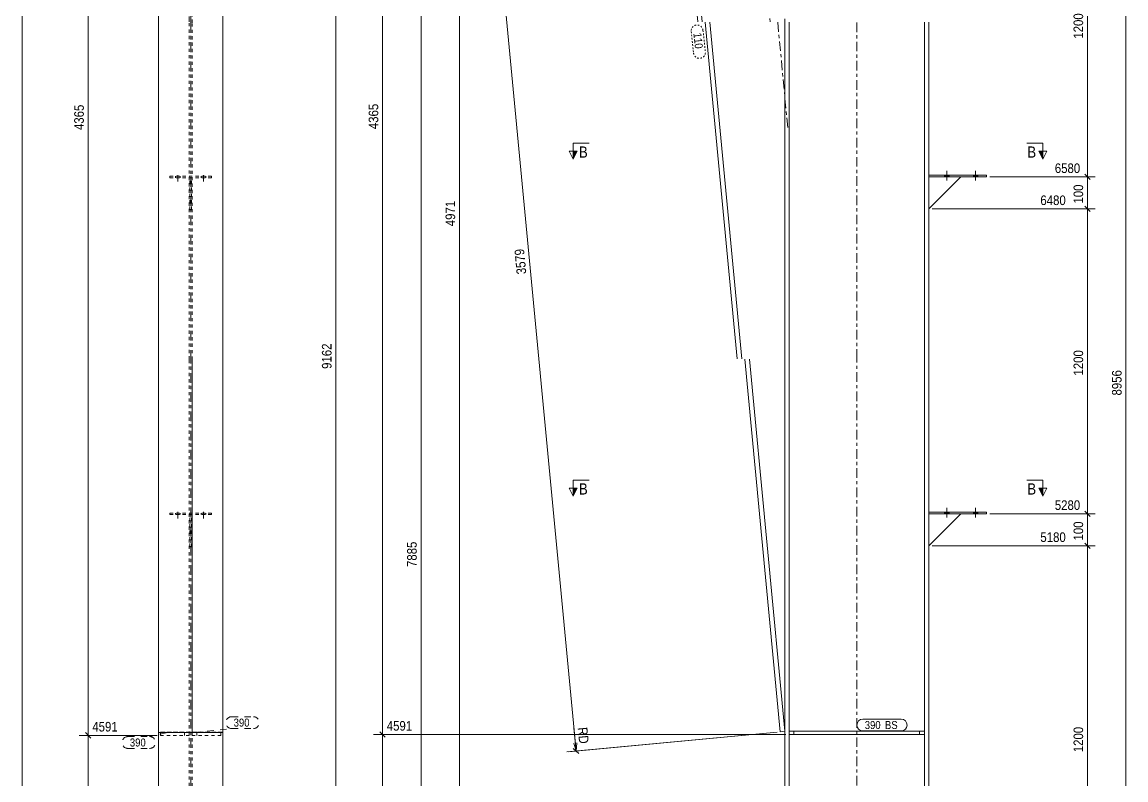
# Model space of a CAD drawing. Header units: millimetres. Extents: x 2 to 579, y 1 to 825.
# Drawn here: x 5 to 349.5, y 295.7 to 532.3 of the extents above; entities that cross this region are included whole.
import ezdxf

# ---------------------------------------------------------------- set-up
doc = ezdxf.new("R2010")
doc.units = ezdxf.units.MM
for name, pattern in [('XKITLINE00', [0]), ('XKITLINE01', [4, 1, -1, 1, -1]), ('XKITLINE02', [4, 2, -2]), ('XKITLINE03', [6, 3, -1, 1, -1]), ('XKITLINE04', [3, 0.5, -0.5, 0.5, -0.5, 0.5, -0.5])]:
    doc.linetypes.add(name, pattern=pattern)
for name, color, linetype, lineweight in [('Bolt', 3, 'Continuous', 0), ('Dimensions', 7, 'Continuous', 0), ('DrawingSheet', 5, 'Continuous', 0), ('Part', 2, 'Continuous', 0), ('PartMark', 7, 'Continuous', 0), ('Section', 6, 'Continuous', 0)]:
    doc.layers.add(name, color=color, linetype=linetype, lineweight=lineweight)
doc.styles.add('ARIAL', font='ARIAL.TTF')

# ---------------------------------------------------------------- blocks, each defined once
blk = doc.blocks.new('*A8')
at = {"layer": 'Bolt'}
for points in [[(294.32, 379.33), (294.32, 378.83), (292.92, 378.83), (292.92, 379.33)], [(294.32, 379.33), (294.32, 378.83), (292.92, 378.83), (292.92, 379.33)], [(303.32, 379.33), (303.32, 378.83), (301.92, 378.83), (301.92, 379.33)], [(303.32, 379.33), (303.32, 378.83), (301.92, 378.83), (301.92, 379.33)]]:
    blk.add_hatch(color=3, dxfattribs=at).paths.add_polyline_path(points, flags=17)
at = {"layer": 'Bolt', "color": 3, "linetype": 'XKITLINE00', "lineweight": 0}
for p, q in [((292.92, 378.83), (292.92, 379.33)), ((292.92, 378.83), (292.92, 379.33)), ((293.62, 377.67), (293.62, 380.67)), ((293.62, 377.67), (293.62, 380.67)), ((294.32, 378.83), (294.32, 379.33)), ((294.32, 378.83), (294.32, 379.33)), ((301.92, 378.83), (301.92, 379.33)), ((301.92, 378.83), (301.92, 379.33)), ((302.62, 377.67), (302.62, 380.67)), ((302.62, 377.67), (302.62, 380.67)), ((303.32, 378.83), (303.32, 379.33)), ((303.32, 378.83), (303.32, 379.33))]:
    blk.add_line(p, q, dxfattribs=at)
blk = doc.blocks.new('*A12')
at = {"layer": 'Bolt'}
for points in [[(294.32, 484.51), (294.32, 484.01), (292.92, 484.01), (292.92, 484.51)], [(294.32, 484.51), (294.32, 484.01), (292.92, 484.01), (292.92, 484.51)], [(303.32, 484.51), (303.32, 484.01), (301.92, 484.01), (301.92, 484.51)], [(303.32, 484.51), (303.32, 484.01), (301.92, 484.01), (301.92, 484.51)]]:
    blk.add_hatch(color=3, dxfattribs=at).paths.add_polyline_path(points, flags=17)
at = {"layer": 'Bolt', "color": 3, "linetype": 'XKITLINE00', "lineweight": 0}
for p, q in [((293.62, 482.85), (293.62, 485.85)), ((293.62, 482.85), (293.62, 485.85)), ((302.62, 482.85), (302.62, 485.85)), ((302.62, 482.85), (302.62, 485.85)), ((292.92, 484.01), (292.92, 484.51)), ((292.92, 484.01), (292.92, 484.51)), ((294.32, 484.01), (294.32, 484.51)), ((294.32, 484.01), (294.32, 484.51)), ((301.92, 484.01), (301.92, 484.51)), ((301.92, 484.01), (301.92, 484.51)), ((303.32, 484.01), (303.32, 484.51)), ((303.32, 484.01), (303.32, 484.51))]:
    blk.add_line(p, q, dxfattribs=at)
blk = doc.blocks.new('*A19')
at = {"layer": 'Part', "color": 2, "linetype": 'XKITLINE00', "lineweight": 0}
for p, q in [((243.02, 532.29), (243.02, 427.21)), ((244.42, 532.29), (244.42, 427.21)), ((286.62, 427.21), (286.62, 532.29)), ((288.02, 427.21), (288.02, 532.29)), ((243.02, 427.11), (243.02, 192.03)), ((244.42, 427.11), (244.42, 192.03)), ((286.62, 192.03), (286.62, 427.11)), ((288.02, 192.03), (288.02, 427.11))]:
    blk.add_line(p, q, dxfattribs=at)
at = {"layer": 'Part', "color": 7, "linetype": 'XKITLINE03', "lineweight": 0}
for p, q in [((265.52, 427.21), (265.52, 532.29)), ((265.52, 192.03), (265.52, 427.11))]:
    blk.add_line(p, q, dxfattribs=at)
blk = doc.blocks.new('*A20')
at = {"layer": 'Part', "color": 7, "linetype": 'XKITLINE01', "lineweight": 0}
for p, q in [((286.62, 310.93), (244.42, 310.93)), ((244.42, 310.93), (244.42, 309.93)), ((245.92, 309.93), (245.92, 310.93)), ((285.12, 309.93), (285.12, 310.93)), ((286.62, 309.93), (286.62, 310.93)), ((286.62, 309.93), (244.42, 309.93))]:
    blk.add_line(p, q, dxfattribs=at)
blk = doc.blocks.new('*A21')
at = {"layer": 'Part', "color": 2, "linetype": 'XKITLINE00', "lineweight": 0}
for p, q in [((286.62, 310.93), (244.42, 310.93)), ((244.42, 309.93), (286.62, 309.93))]:
    blk.add_line(p, q, dxfattribs=at)
at = {"layer": 'Part', "color": 7, "linetype": 'XKITLINE01', "lineweight": 0}
for p, q in [((244.42, 310.93), (244.42, 309.93)), ((245.92, 309.93), (245.92, 310.93)), ((285.12, 309.93), (285.12, 310.93)), ((286.62, 310.93), (286.62, 309.93))]:
    blk.add_line(p, q, dxfattribs=at)
blk = doc.blocks.new('*A22')
at = {"layer": 'Part', "color": 7, "linetype": 'XKITLINE01', "lineweight": 0}
for p, q in [((206.37, 632.4), (241.86, 660.38)), ((207.68, 633.43), (241.85, 660.39)), ((241.86, 660.38), (241.85, 660.39)), ((241.85, 660.39), (241.87, 660.38)), ((243.02, 532.39), (243.02, 659.82)), ((243.02, 427.21), (243.02, 532.29)), ((243.02, 310.93), (243.02, 427.11))]:
    blk.add_line(p, q, dxfattribs=at)
at = {"layer": 'Part', "color": 7, "linetype": 'XKITLINE03', "lineweight": 0}
for p, q in [((226.46, 658.93), (238.47, 532.39)), ((240.84, 532.29), (243.97, 499.35))]:
    blk.add_line(p, q, dxfattribs=at)
at = {"layer": 'Part', "color": 2, "linetype": 'XKITLINE00', "lineweight": 0}
for p, q in [((243.02, 659.82), (241.86, 660.38)), ((241.87, 660.38), (243.02, 659.82)), ((215.87, 532.39), (206.37, 632.4)), ((207.68, 633.43), (217.28, 532.39)), ((228.22, 427.21), (218.24, 532.29)), ((219.64, 532.29), (229.62, 427.21)), ((241.63, 310.8), (230.58, 427.11)), ((231.99, 427.11), (243.02, 310.93)), ((243.02, 310.93), (241.63, 310.8))]:
    blk.add_line(p, q, dxfattribs=at)
blk = doc.blocks.new('*A25')
at = {"layer": 'Part', "color": 2, "linetype": 'XKITLINE00', "lineweight": 0}
for p, q in [((288.02, 379.33), (306.02, 379.33)), ((306.02, 379.33), (306.02, 378.83)), ((306.02, 378.83), (288.02, 378.83))]:
    blk.add_line(p, q, dxfattribs=at)
at = {"layer": 'Part', "color": 7, "linetype": 'XKITLINE01', "lineweight": 0}
blk.add_line((288.02, 378.83), (288.02, 379.33), dxfattribs=at)
blk = doc.blocks.new('*A26')
at = {"layer": 'Part', "color": 2, "linetype": 'XKITLINE00', "lineweight": 0}
blk.add_line((288.02, 368.83), (298.02, 378.83), dxfattribs=at)
at = {"layer": 'Part', "color": 7, "linetype": 'XKITLINE01', "lineweight": 0}
for p, q in [((288.02, 378.83), (288.02, 368.83)), ((298.02, 378.83), (288.02, 378.83))]:
    blk.add_line(p, q, dxfattribs=at)
blk = doc.blocks.new('*A31')
at = {"layer": 'Part', "color": 2, "linetype": 'XKITLINE00', "lineweight": 0}
for p, q in [((288.02, 484.51), (306.02, 484.51)), ((306.02, 484.01), (288.02, 484.01)), ((306.02, 484.51), (306.02, 484.01))]:
    blk.add_line(p, q, dxfattribs=at)
at = {"layer": 'Part', "color": 7, "linetype": 'XKITLINE01', "lineweight": 0}
blk.add_line((288.02, 484.01), (288.02, 484.51), dxfattribs=at)
blk = doc.blocks.new('*A32')
at = {"layer": 'Part', "color": 2, "linetype": 'XKITLINE00', "lineweight": 0}
blk.add_line((288.02, 474.01), (298.02, 484.01), dxfattribs=at)
at = {"layer": 'Part', "color": 7, "linetype": 'XKITLINE01', "lineweight": 0}
for p, q in [((288.02, 484.01), (288.02, 474.01)), ((298.02, 484.01), (288.02, 484.01))]:
    blk.add_line(p, q, dxfattribs=at)
blk = doc.blocks.new('*A42')
at = {"layer": 'Bolt', "color": 3, "linetype": 'XKITLINE02', "lineweight": 0}
for p, q in [((52.92, 378.56), (52.92, 379.06)), ((52.92, 378.56), (52.92, 379.06)), ((53.62, 377.4), (53.62, 380.4)), ((53.62, 377.4), (53.62, 380.4)), ((54.32, 378.56), (54.32, 379.06)), ((54.32, 378.56), (54.32, 379.06)), ((60.92, 378.56), (60.92, 379.06)), ((60.92, 378.56), (60.92, 379.06)), ((61.62, 377.4), (61.62, 380.4)), ((61.62, 377.4), (61.62, 380.4)), ((62.32, 378.56), (62.32, 379.06)), ((62.32, 378.56), (62.32, 379.06))]:
    blk.add_line(p, q, dxfattribs=at)
blk = doc.blocks.new('*A46')
at = {"layer": 'Bolt', "color": 3, "linetype": 'XKITLINE02', "lineweight": 0}
for p, q in [((52.92, 483.74), (52.92, 484.24)), ((52.92, 483.74), (52.92, 484.24)), ((53.62, 482.58), (53.62, 485.58)), ((53.62, 482.58), (53.62, 485.58)), ((54.32, 483.74), (54.32, 484.24)), ((54.32, 483.74), (54.32, 484.24)), ((60.92, 483.74), (60.92, 484.24)), ((60.92, 483.74), (60.92, 484.24)), ((61.62, 482.58), (61.62, 485.58)), ((61.62, 482.58), (61.62, 485.58)), ((62.32, 483.74), (62.32, 484.24)), ((62.32, 483.74), (62.32, 484.24))]:
    blk.add_line(p, q, dxfattribs=at)
blk = doc.blocks.new('*A53')
at = {"layer": 'Part', "color": 7, "linetype": 'XKITLINE01', "lineweight": 0}
for p, q in [((47.62, 696.5), (47.62, 532.12)), ((67.62, 532.12), (67.62, 696.5)), ((57.17, 695.39), (57.17, 532.12)), ((58.07, 532.12), (58.07, 695.39)), ((47.62, 532.02), (47.62, 426.94)), ((57.17, 532.02), (57.17, 426.94)), ((58.07, 426.94), (58.07, 532.02)), ((67.62, 426.94), (67.62, 532.02)), ((47.62, 426.84), (47.62, 310.53)), ((57.17, 426.84), (57.17, 191.76)), ((58.07, 191.76), (58.07, 426.84)), ((67.62, 310.53), (67.62, 426.84))]:
    blk.add_line(p, q, dxfattribs=at)
at = {"layer": 'Part', "color": 7, "linetype": 'XKITLINE03', "lineweight": 0}
for p, q in [((57.62, 532.12), (57.62, 688.76)), ((57.62, 426.94), (57.62, 532.02)), ((57.62, 191.76), (57.62, 426.84))]:
    blk.add_line(p, q, dxfattribs=at)
at = {"layer": 'Part', "color": 2, "linetype": 'XKITLINE00', "lineweight": 0}
for p, q in [((47.62, 191.76), (47.62, 310.53)), ((67.62, 310.53), (67.62, 191.76))]:
    blk.add_line(p, q, dxfattribs=at)
blk = doc.blocks.new('*A54')
at = {"layer": 'Part', "color": 7, "linetype": 'XKITLINE01', "lineweight": 0}
for p, q in [((57.17, 310.66), (48.17, 310.66)), ((48.17, 310.66), (48.17, 309.66)), ((55.67, 310.66), (55.67, 309.66)), ((57.17, 309.66), (57.17, 310.66)), ((48.17, 309.66), (57.17, 309.66))]:
    blk.add_line(p, q, dxfattribs=at)
blk = doc.blocks.new('*A55')
at = {"layer": 'Part', "color": 7, "linetype": 'XKITLINE01', "lineweight": 0}
for p, q in [((67.07, 310.66), (58.07, 310.66)), ((58.07, 310.66), (58.07, 309.66)), ((59.57, 310.66), (59.57, 309.66)), ((67.07, 309.66), (67.07, 310.66)), ((58.07, 309.66), (67.07, 309.66))]:
    blk.add_line(p, q, dxfattribs=at)
blk = doc.blocks.new('*A56')
at = {"layer": 'Part', "color": 7, "linetype": 'XKITLINE01', "lineweight": 0}
for p, q in [((58.07, 660.1), (57.17, 660.12)), ((57.17, 660.12), (57.17, 532.12)), ((57.17, 659.55), (58.07, 659.55)), ((58.07, 532.12), (58.07, 660.1)), ((57.17, 633.16), (47.62, 633.16)), ((47.62, 633.16), (47.62, 621.85)), ((47.62, 632.13), (67.62, 632.13)), ((67.62, 633.16), (58.07, 633.16)), ((67.62, 621.85), (67.62, 633.16)), ((57.17, 532.02), (57.17, 426.94)), ((58.07, 426.94), (58.07, 532.02)), ((57.17, 426.84), (57.17, 310.66)), ((58.07, 310.66), (58.07, 426.84)), ((67.62, 310.66), (47.62, 310.66))]:
    blk.add_line(p, q, dxfattribs=at)
at = {"layer": 'Part', "color": 7, "linetype": 'XKITLINE03', "lineweight": 0}
for p, q in [((57.62, 658.66), (57.62, 532.12)), ((57.62, 532.02), (57.62, 499.08))]:
    blk.add_line(p, q, dxfattribs=at)
at = {"layer": 'Part', "color": 2, "linetype": 'XKITLINE00', "lineweight": 0}
for p, q in [((47.62, 532.12), (47.62, 621.85)), ((67.62, 532.12), (67.62, 621.85)), ((47.62, 426.94), (47.62, 532.02)), ((67.62, 426.94), (67.62, 532.02)), ((47.62, 310.53), (47.62, 426.84)), ((67.62, 310.53), (67.62, 426.84)), ((67.62, 310.53), (47.62, 310.53))]:
    blk.add_line(p, q, dxfattribs=at)
blk = doc.blocks.new('*A59')
at = {"layer": 'Part', "color": 7, "linetype": 'XKITLINE01', "lineweight": 0}
for p, q in [((51.12, 379.06), (51.12, 378.56)), ((51.12, 379.06), (64.12, 379.06)), ((64.12, 379.06), (64.12, 378.56)), ((51.12, 378.56), (64.12, 378.56))]:
    blk.add_line(p, q, dxfattribs=at)
blk = doc.blocks.new('*A60')
at = {"layer": 'Part', "color": 7, "linetype": 'XKITLINE01', "lineweight": 0}
for p, q in [((57.87, 378.56), (57.37, 378.56)), ((57.37, 368.56), (57.37, 378.56)), ((57.87, 378.55), (57.37, 378.55)), ((57.87, 368.56), (57.87, 378.56)), ((57.87, 368.56), (57.37, 368.56))]:
    blk.add_line(p, q, dxfattribs=at)
blk = doc.blocks.new('*A65')
at = {"layer": 'Part', "color": 7, "linetype": 'XKITLINE01', "lineweight": 0}
for p, q in [((51.12, 484.24), (51.12, 483.74)), ((51.12, 484.24), (64.12, 484.24)), ((51.12, 483.74), (64.12, 483.74)), ((64.12, 484.24), (64.12, 483.74))]:
    blk.add_line(p, q, dxfattribs=at)
blk = doc.blocks.new('*A66')
at = {"layer": 'Part', "color": 7, "linetype": 'XKITLINE01', "lineweight": 0}
for p, q in [((57.87, 483.74), (57.37, 483.74)), ((57.37, 473.74), (57.37, 483.74)), ((57.87, 483.73), (57.37, 483.73)), ((57.87, 473.74), (57.87, 483.74)), ((57.87, 473.74), (57.37, 473.74))]:
    blk.add_line(p, q, dxfattribs=at)
blk = doc.blocks.new('*A106')
at = {"layer": 'DrawingSheet', "color": 5, "linetype": 'XKITLINE00', "lineweight": 0}
blk.add_line((5, 825), (5, 5), dxfattribs=at)
blk = doc.blocks.new('*A114')
at = {"layer": 'Dimensions', "color": 7, "linetype": 'XKITLINE00', "lineweight": 0}
blk.add_line((102.93, 141.63), (102.93, 715.4), dxfattribs=at)
at = {"layer": 'Dimensions', "color": 3, "style": 'ARIAL', "width": 0.85}
blk.add_text('9162', height=3, rotation=90.0002, dxfattribs=at).set_placement((101.58, 424.06))
blk = doc.blocks.new('*A119')
at = {"layer": 'PartMark', "color": 7, "linetype": 'XKITLINE04', "lineweight": 0}
for p, q in [((213.84, 529.38), (214.58, 522.66)), ((217.52, 529.78), (218.26, 523.06))]:
    blk.add_line(p, q, dxfattribs=at)
for centre, start, end in [((215.68, 529.58), 6.2557, 186.2557), ((216.42, 522.86), 186.2557, 6.2557)]:
    blk.add_arc(centre, 1.85, start, end, dxfattribs=at)
at = {"layer": 'PartMark', "color": 3, "style": 'ARIAL', "width": 0.85}
blk.add_text('110', height=2.5, rotation=-83.7435, dxfattribs=at).set_placement((214.51, 528.85))
blk = doc.blocks.new('*A125')
at = {"layer": 'PartMark', "color": 7, "linetype": 'XKITLINE00', "lineweight": 0}
for p, q in [((267.41, 314.73), (279.37, 314.73)), ((267.41, 311.03), (279.37, 311.03))]:
    blk.add_line(p, q, dxfattribs=at)
for centre, start, end in [((267.41, 312.88), 90, 270), ((279.37, 312.88), 270, 90)]:
    blk.add_arc(centre, 1.85, start, end, dxfattribs=at)
at = {"layer": 'PartMark', "color": 3, "style": 'ARIAL', "width": 0.85}
for s, p in [('390', (268.01, 311.63)), ('BS', (274.32, 311.63))]:
    blk.add_text(s, height=2.5, dxfattribs=at).set_placement(p)
blk = doc.blocks.new('*A129')
at = {"layer": 'Section'}
for points in [[(178.28, 386.83), (177.03, 384.33), (177.03, 386.83)], [(323.59, 386.83), (323.59, 384.33), (322.34, 386.83)]]:
    blk.add_hatch(color=3, dxfattribs=at).paths.add_polyline_path(points, flags=17)
at = {"layer": 'Section', "color": 1, "linetype": 'XKITLINE00', "lineweight": 0}
for p, q in [((177.03, 389.33), (182.03, 389.33)), ((177.03, 389.33), (177.03, 384.33)), ((323.59, 389.33), (318.59, 389.33)), ((323.59, 389.33), (323.59, 384.33))]:
    blk.add_line(p, q, dxfattribs=at)
at = {"layer": 'Section', "color": 3, "linetype": 'XKITLINE00', "lineweight": 0}
for p, q in [((177.03, 384.33), (175.78, 386.83)), ((178.28, 386.83), (175.78, 386.83)), ((177.03, 384.33), (178.28, 386.83)), ((322.34, 386.83), (324.84, 386.83)), ((323.59, 384.33), (322.34, 386.83)), ((324.84, 386.83), (323.59, 384.33))]:
    blk.add_line(p, q, dxfattribs=at)
at = {"layer": 'Section', "color": 7, "style": 'ARIAL', "width": 0.85}
for p in [(178.78, 384.83), (318.73, 384.83)]:
    blk.add_text('B', height=3.5, dxfattribs=at).set_placement(p)
blk = doc.blocks.new('*A131')
at = {"layer": 'Section'}
for points in [[(178.28, 492.01), (177.03, 489.51), (177.03, 492.01)], [(323.59, 492.01), (323.59, 489.51), (322.34, 492.01)]]:
    blk.add_hatch(color=3, dxfattribs=at).paths.add_polyline_path(points, flags=17)
at = {"layer": 'Section', "color": 1, "linetype": 'XKITLINE00', "lineweight": 0}
for p, q in [((177.03, 494.51), (182.03, 494.51)), ((177.03, 494.51), (177.03, 489.51)), ((323.59, 494.51), (318.59, 494.51)), ((323.59, 494.51), (323.59, 489.51))]:
    blk.add_line(p, q, dxfattribs=at)
at = {"layer": 'Section', "color": 3, "linetype": 'XKITLINE00', "lineweight": 0}
for p, q in [((177.03, 489.51), (175.78, 492.01)), ((178.28, 492.01), (175.78, 492.01)), ((177.03, 489.51), (178.28, 492.01)), ((322.34, 492.01), (324.84, 492.01)), ((323.59, 489.51), (322.34, 492.01)), ((324.84, 492.01), (323.59, 489.51))]:
    blk.add_line(p, q, dxfattribs=at)
at = {"layer": 'Section', "color": 7, "style": 'ARIAL', "width": 0.85}
for p in [(178.78, 490.01), (318.73, 490.01)]:
    blk.add_text('B', height=3.5, dxfattribs=at).set_placement(p)
blk = doc.blocks.new('*A143')
at = {"layer": 'Dimensions', "color": 7, "linetype": 'XKITLINE00', "lineweight": 0}
blk.add_line((349.52, 143.63), (349.52, 696.77), dxfattribs=at)
at = {"layer": 'Dimensions', "color": 3, "style": 'ARIAL', "width": 0.85}
blk.add_text('8956', height=3, rotation=90.0002, dxfattribs=at).set_placement((348.17, 415.75))
blk = doc.blocks.new('*A145')
at = {"layer": 'Dimensions', "color": 7, "linetype": 'XKITLINE00', "lineweight": 0}
for p, q in [((116.67, 310.78), (118.37, 309.08)), ((243.42, 309.93), (114.67, 309.93)), ((117.52, 143.63), (117.52, 309.93)), ((242.02, 143.63), (114.67, 143.63)), ((116.67, 144.47), (118.37, 142.78))]:
    blk.add_line(p, q, dxfattribs=at)
at = {"layer": 'Dimensions', "color": 3}
for p in [(117.52, 309.93), (117.52, 143.63)]:
    blk.add_point(p, dxfattribs=at)
at = {"layer": 'Dimensions', "color": 3, "style": 'ARIAL', "width": 0.85}
blk.add_text('4591', height=3, dxfattribs=at).set_placement((118.82, 311.13))
blk.add_text('4591', height=3, rotation=90.0002, dxfattribs=at).set_placement((116.17, 222.33))
blk = doc.blocks.new('*A146')
at = {"layer": 'Dimensions', "color": 7, "linetype": 'XKITLINE00', "lineweight": 0}
for p, q in [((287.02, 696.77), (114.67, 696.77)), ((116.67, 697.62), (118.37, 695.92)), ((117.52, 309.93), (117.52, 696.77)), ((116.67, 310.78), (118.37, 309.08)), ((243.42, 309.93), (114.67, 309.93))]:
    blk.add_line(p, q, dxfattribs=at)
at = {"layer": 'Dimensions', "color": 3}
for p in [(117.52, 696.77), (117.52, 309.93)]:
    blk.add_point(p, dxfattribs=at)
at = {"layer": 'Dimensions', "color": 3, "style": 'ARIAL', "width": 0.85}
blk.add_text('8956', height=3, dxfattribs=at).set_placement((118.82, 697.97))
blk.add_text('4365', height=3, rotation=90.0002, dxfattribs=at).set_placement((116.17, 498.9))
blk = doc.blocks.new('*A147')
at = {"layer": 'Dimensions', "color": 7, "linetype": 'XKITLINE00', "lineweight": 0}
for p, q in [((210.82, 589.69), (126.67, 589.69)), ((128.67, 590.54), (130.37, 588.84)), ((129.52, 143.63), (129.52, 589.69)), ((242.02, 143.63), (126.67, 143.63)), ((128.67, 144.47), (130.37, 142.78))]:
    blk.add_line(p, q, dxfattribs=at)
at = {"layer": 'Dimensions', "color": 3}
for p in [(129.52, 589.69), (129.52, 143.63)]:
    blk.add_point(p, dxfattribs=at)
at = {"layer": 'Dimensions', "color": 3, "style": 'ARIAL', "width": 0.85}
blk.add_text('7885', height=3, dxfattribs=at).set_placement((130.82, 590.89))
blk.add_text('7885', height=3, rotation=90.0002, dxfattribs=at).set_placement((128.17, 362.21))
blk = doc.blocks.new('*A150')
at = {"layer": 'Dimensions', "color": 7, "linetype": 'XKITLINE00', "lineweight": 0}
for p, q in [((287.02, 696.77), (138.67, 696.77)), ((140.67, 697.62), (142.37, 695.92)), ((141.52, 249.33), (141.52, 696.77)), ((243.42, 249.33), (138.67, 249.33)), ((140.67, 250.18), (142.37, 248.48))]:
    blk.add_line(p, q, dxfattribs=at)
at = {"layer": 'Dimensions', "color": 3}
for p in [(141.52, 696.77), (141.52, 249.33)]:
    blk.add_point(p, dxfattribs=at)
at = {"layer": 'Dimensions', "color": 3, "style": 'ARIAL', "width": 0.85}
blk.add_text('8956', height=3, dxfattribs=at).set_placement((142.82, 697.97))
blk.add_text('4971', height=3, rotation=90.0002, dxfattribs=at).set_placement((140.17, 468.6))
blk = doc.blocks.new('*A153')
at = {"layer": 'Dimensions', "color": 7, "linetype": 'XKITLINE00', "lineweight": 0}
for p, q in [((289.02, 368.83), (339.92, 368.83)), ((336.67, 369.68), (338.37, 367.98)), ((337.52, 248.83), (337.52, 368.83)), ((307.02, 248.83), (339.92, 248.83)), ((336.67, 249.68), (338.37, 247.98))]:
    blk.add_line(p, q, dxfattribs=at)
at = {"layer": 'Dimensions', "color": 3}
for p in [(337.52, 368.83), (337.52, 248.83)]:
    blk.add_point(p, dxfattribs=at)
at = {"layer": 'Dimensions', "color": 3, "style": 'ARIAL', "width": 0.85}
blk.add_text('5180', height=3, dxfattribs=at).set_placement((322.82, 370.03))
blk.add_text('1200', height=3, rotation=90.0002, dxfattribs=at).set_placement((336.17, 304.38))
blk = doc.blocks.new('*A154')
at = {"layer": 'Dimensions', "color": 7, "linetype": 'XKITLINE00', "lineweight": 0}
for p, q in [((336.67, 379.68), (338.37, 377.98)), ((307.02, 378.83), (339.92, 378.83)), ((337.52, 368.83), (337.52, 378.83)), ((289.02, 368.83), (339.92, 368.83)), ((336.67, 369.68), (338.37, 367.98))]:
    blk.add_line(p, q, dxfattribs=at)
at = {"layer": 'Dimensions', "color": 3}
for p in [(337.52, 378.83), (337.52, 368.83)]:
    blk.add_point(p, dxfattribs=at)
at = {"layer": 'Dimensions', "color": 3, "style": 'ARIAL', "width": 0.85}
blk.add_text('5280', height=3, dxfattribs=at).set_placement((327.32, 380.03))
blk.add_text('100', height=3, rotation=90.0002, dxfattribs=at).set_placement((336.17, 370.49))
blk = doc.blocks.new('*A155')
at = {"layer": 'Dimensions', "color": 7, "linetype": 'XKITLINE00', "lineweight": 0}
for p, q in [((289.02, 474.01), (339.92, 474.01)), ((336.67, 474.86), (338.37, 473.16)), ((337.52, 378.83), (337.52, 474.01)), ((336.67, 379.68), (338.37, 377.98)), ((307.02, 378.83), (339.92, 378.83))]:
    blk.add_line(p, q, dxfattribs=at)
at = {"layer": 'Dimensions', "color": 3}
for p in [(337.52, 474.01), (337.52, 378.83)]:
    blk.add_point(p, dxfattribs=at)
at = {"layer": 'Dimensions', "color": 3, "style": 'ARIAL', "width": 0.85}
blk.add_text('6480', height=3, dxfattribs=at).set_placement((322.82, 475.21))
blk.add_text('1200', height=3, rotation=90.0002, dxfattribs=at).set_placement((336.17, 421.97))
blk = doc.blocks.new('*A156')
at = {"layer": 'Dimensions', "color": 7, "linetype": 'XKITLINE00', "lineweight": 0}
for p, q in [((307.02, 484.01), (339.92, 484.01)), ((336.67, 484.86), (338.37, 483.16)), ((337.52, 474.01), (337.52, 484.01)), ((289.02, 474.01), (339.92, 474.01)), ((336.67, 474.86), (338.37, 473.16))]:
    blk.add_line(p, q, dxfattribs=at)
at = {"layer": 'Dimensions', "color": 3}
for p in [(337.52, 484.01), (337.52, 474.01)]:
    blk.add_point(p, dxfattribs=at)
at = {"layer": 'Dimensions', "color": 3, "style": 'ARIAL', "width": 0.85}
blk.add_text('6580', height=3, dxfattribs=at).set_placement((327.32, 485.21))
blk.add_text('100', height=3, rotation=90.0002, dxfattribs=at).set_placement((336.17, 475.67))
blk = doc.blocks.new('*A157')
at = {"layer": 'Dimensions', "color": 7, "linetype": 'XKITLINE00', "lineweight": 0}
for p, q in [((289.02, 579.19), (339.92, 579.19)), ((336.67, 580.04), (338.37, 578.34)), ((337.52, 484.01), (337.52, 579.19)), ((307.02, 484.01), (339.92, 484.01)), ((336.67, 484.86), (338.37, 483.16))]:
    blk.add_line(p, q, dxfattribs=at)
at = {"layer": 'Dimensions', "color": 3}
for p in [(337.52, 579.19), (337.52, 484.01)]:
    blk.add_point(p, dxfattribs=at)
at = {"layer": 'Dimensions', "color": 3, "style": 'ARIAL', "width": 0.85}
blk.add_text('7780', height=3, dxfattribs=at).set_placement((322.82, 580.39))
blk.add_text('1200', height=3, rotation=90.0002, dxfattribs=at).set_placement((336.17, 527.15))
blk = doc.blocks.new('*A163')
at = {"layer": 'Dimensions', "color": 7, "linetype": 'XKITLINE00', "lineweight": 0}
for p, q in [((206.8, 617.37), (145.9, 611.59)), ((147.81, 612.62), (149.66, 611.1)), ((177.9, 304.75), (148.73, 611.86)), ((240.63, 310.7), (175.06, 304.48)), ((240.63, 310.7), (175.51, 304.52)), ((177.21, 311.94), (177.9, 304.75)), ((177.16, 307.19), (177.9, 304.75)), ((178.16, 307.28), (177.9, 304.75)), ((176.97, 305.51), (178.82, 303.98))]:
    blk.add_line(p, q, dxfattribs=at)
at = {"layer": 'Dimensions', "color": 3}
for p in [(148.73, 611.86), (177.9, 304.75)]:
    blk.add_point(p, dxfattribs=at)
at = {"layer": 'Dimensions', "color": 7}
blk.add_point((177.9, 304.75), dxfattribs=at)
at = {"layer": 'Dimensions', "color": 3, "style": 'ARIAL', "width": 0.85}
for s, rotation, p in [('3579', 5.4259, (149.91, 613.18)), ('3579', 95.4261, (162.39, 453.75)), ('RD', -84.5743, (178.41, 312.05))]:
    blk.add_text(s, height=3, rotation=rotation, dxfattribs=at).set_placement(p)
blk = doc.blocks.new('*A171')
at = {"layer": 'Dimensions', "color": 7, "linetype": 'XKITLINE00', "lineweight": 0}
for p, q in [((46.62, 696.5), (22.77, 696.5)), ((24.77, 697.34), (26.47, 695.65)), ((25.62, 309.66), (25.62, 696.5)), ((24.77, 310.51), (26.47, 308.81)), ((47.17, 309.66), (22.77, 309.66))]:
    blk.add_line(p, q, dxfattribs=at)
at = {"layer": 'Dimensions', "color": 3}
for p in [(25.62, 696.5), (25.62, 309.66)]:
    blk.add_point(p, dxfattribs=at)
at = {"layer": 'Dimensions', "color": 3, "style": 'ARIAL', "width": 0.85}
blk.add_text('8956', height=3, dxfattribs=at).set_placement((26.92, 697.7))
blk.add_text('4365', height=3, rotation=90.0002, dxfattribs=at).set_placement((24.27, 498.63))
blk = doc.blocks.new('*A180')
at = {"layer": 'PartMark', "color": 7, "linetype": 'XKITLINE02', "lineweight": 0}
for p, q in [((70.44, 315.49), (77.2, 315.49)), ((58.84, 310.54), (70.44, 311.79)), ((70.44, 311.79), (77.2, 311.79))]:
    blk.add_line(p, q, dxfattribs=at)
for centre, start, end in [((70.44, 313.64), 90, 270), ((77.2, 313.64), 270, 90)]:
    blk.add_arc(centre, 1.85, start, end, dxfattribs=at)
at = {"layer": 'PartMark', "color": 3, "style": 'ARIAL', "width": 0.85}
blk.add_text('390', height=2.5, dxfattribs=at).set_placement((71.04, 312.39))
blk = doc.blocks.new('*A181')
at = {"layer": 'PartMark', "color": 7, "linetype": 'XKITLINE02', "lineweight": 0}
for p, q in [((50, 310.43), (44.8, 309.28)), ((38.04, 309.28), (44.8, 309.28)), ((38.04, 305.58), (44.8, 305.58))]:
    blk.add_line(p, q, dxfattribs=at)
for centre, start, end in [((38.04, 307.43), 90, 270), ((44.8, 307.43), 270, 90)]:
    blk.add_arc(centre, 1.85, start, end, dxfattribs=at)
at = {"layer": 'PartMark', "color": 3, "style": 'ARIAL', "width": 0.85}
blk.add_text('390', height=2.5, dxfattribs=at).set_placement((38.64, 306.18))
blk = doc.blocks.new('*A187')
at = {"layer": 'Dimensions', "color": 7, "linetype": 'XKITLINE00', "lineweight": 0}
for p, q in [((24.77, 310.51), (26.47, 308.81)), ((47.17, 309.66), (22.77, 309.66)), ((25.62, 143.36), (25.62, 309.66)), ((25.62, 150.58), (25.62, 143.36)), ((25.12, 145.86), (25.62, 143.36)), ((26.12, 145.86), (25.62, 143.36)), ((46.62, 143.36), (21.12, 143.36)), ((46.62, 143.36), (22.77, 143.36)), ((24.77, 144.2), (26.47, 142.51))]:
    blk.add_line(p, q, dxfattribs=at)
at = {"layer": 'Dimensions', "color": 3}
for p in [(25.62, 309.66), (25.62, 143.36)]:
    blk.add_point(p, dxfattribs=at)
at = {"layer": 'Dimensions', "color": 7}
blk.add_point((25.62, 143.36), dxfattribs=at)
at = {"layer": 'Dimensions', "color": 3, "style": 'ARIAL', "width": 0.85}
blk.add_text('4591', height=3, dxfattribs=at).set_placement((26.92, 310.86))
for s, p in [('4591', (24.27, 222.06)), ('RD', (24.42, 144.8))]:
    blk.add_text(s, height=3, rotation=90.0002, dxfattribs=at).set_placement(p)

msp = doc.modelspace()

# ---------------------------------------------------------------- block references
at = {"lineweight": 0}
for name in ['*A106', '*A114', '*A171', '*A146', '*A150', '*A143', '*A56', '*A22', '*A163', '*A147', '*A157', '*A119', '*A131', '*A156', '*A12', '*A65', '*A46', '*A66', '*A31', '*A32', '*A155', '*A129', '*A154', '*A59', '*A42', '*A25', '*A8', '*A60', '*A26', '*A153', '*A187', '*A180', '*A145', '*A125', '*A181', '*A54', '*A55', '*A20', '*A21']:
    msp.add_blockref(name, (0, 0), dxfattribs=at)
at = {"layer": 'Part', "lineweight": 0}
for name in ['*A53', '*A19']:
    msp.add_blockref(name, (0, 0), dxfattribs=at)

doc.saveas('drawing.dxf')
